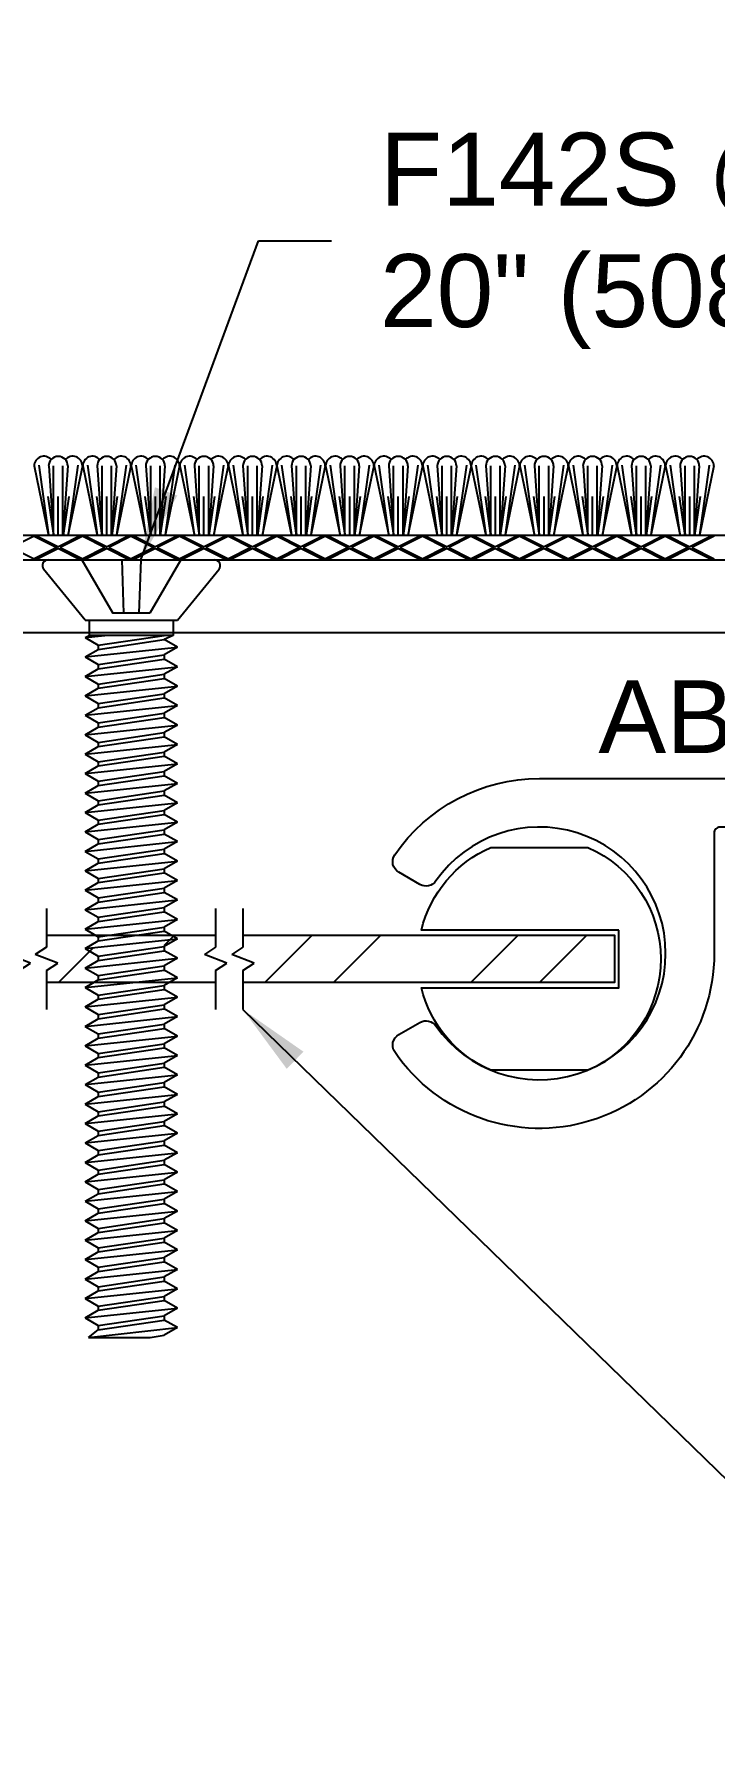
# Model space of a CAD drawing. Header units: inches. Extents: x -27.7 to 14.9, y 4.6 to 15.4.
# Drawn here: x -16.687 to -14.937, y 7.264 to 11.634 of the extents above; entities that cross this region are included whole.
import ezdxf

# ---------------------------------------------------------------- set-up
doc = ezdxf.new("R2010")
doc.units = ezdxf.units.IN
doc.header["$MEASUREMENT"] = 0
for name, color, linetype in [('Anchors', 4, 'Continuous'), ('Conditions', 1, 'Continuous'), ('Dimensions', 3, 'Continuous'), ('Metals', 7, 'Continuous'), ('TEXT', 2, 'Continuous')]:
    doc.layers.add(name, color=color, linetype=linetype)
doc.styles.add('ARIAL', font='arial.ttf')
doc.dimstyles.new('Arial', dxfattribs={"dimtxt": 0.1875, "dimasz": 0.1875, "dimexe": 0.1875, "dimexo": 0.1875, "dimgap": 0.1875, "dimtad": 0, "dimtih": 1, "dimtoh": 1, "dimdec": 4, "dimzin": 3, "dimdsep": 46, "dimlunit": 4, "dimtxsty": 'ARIAL', "dimcen": 0.1875, "dimadec": 0, "dimazin": 0, "dimtfac": 1, "dimtdec": 4, "dimtofl": 0, "dimtmove": 0, "dimatfit": 3, "dimfxl": 0, "dimfrac": 2, "dimtolj": 1, "dimtzin": 0, "dimarcsym": 0})

# ---------------------------------------------------------------- blocks, each defined once
blk = doc.blocks.new('*D18')
at = {"layer": 'Defpoints', "color": 0}
for p in [(-10.8365, 14.9268), (-22.0359, 10.4591), (-10.8365, 10.4591)]:
    blk.add_point(p, dxfattribs=at)
at = {"layer": 'Dimensions', "color": 0, "lineweight": -2}
for p, q in [((-22.0359, 10.6466), (-22.0359, 15.1143)), ((-10.8365, 10.6466), (-10.8365, 15.1143)), ((-21.8484, 14.9268), (-17.1611, 14.9268)), ((-11.024, 14.9268), (-15.7113, 14.9268))]:
    blk.add_line(p, q, dxfattribs=at)
at = {"layer": 'Dimensions', "color": 0}
for points in [[(-21.8484, 14.958), (-21.8484, 14.8955), (-22.0359, 14.9268)], [(-11.024, 14.958), (-11.024, 14.8955), (-10.8365, 14.9268)]]:
    blk.add_solid(points, dxfattribs=at)
at = {"layer": 'Dimensions', "color": 0, "insert": (-16.4362, 14.9268), "char_height": 0.1875, "attachment_point": 5, "style": 'ARIAL'}
blk.add_mtext('\\A1;11 3/16"\\P [284mm]', dxfattribs=at)
blk = doc.blocks.new('*D22')
at = {"layer": 'Defpoints', "color": 0}
for p in [(-21.29, 13.9754), (-21.29, 10.4541), (-11.5824, 10.4541)]:
    blk.add_point(p, dxfattribs=at)
at = {"layer": 'Dimensions', "color": 0, "lineweight": -2}
for p, q in [((-21.29, 10.6416), (-21.29, 14.1629)), ((-11.5824, 10.6416), (-11.5824, 14.1629)), ((-21.1025, 13.9754), (-17.1611, 13.9754)), ((-11.7699, 13.9754), (-15.7113, 13.9754))]:
    blk.add_line(p, q, dxfattribs=at)
at = {"layer": 'Dimensions', "color": 0}
for points in [[(-21.1025, 14.0067), (-21.1025, 13.9442), (-21.29, 13.9754)], [(-11.7699, 14.0067), (-11.7699, 13.9442), (-11.5824, 13.9754)]]:
    blk.add_solid(points, dxfattribs=at)
at = {"layer": 'Dimensions', "color": 0, "insert": (-16.4362, 13.9754), "char_height": 0.1875, "attachment_point": 5, "style": 'ARIAL'}
blk.add_mtext('\\A1;9 11/16"\\P [247mm]', dxfattribs=at)
blk = doc.blocks.new('SB10')
h = blk.add_hatch()
h.set_pattern_fill('ANSI32', color=256, style=0)
h.set_pattern_definition([(45, (-9.26564, 9.1271), (-0.265165, 0.265165), []), (45, (-9.08886, 9.1271), (-0.265165, 0.265165), [])])
h.paths.add_polyline_path([(-0.7882, 7.9768), (-0.7594, 7.9958), (-0.817, 8.0177), (-0.7882, 8.0367), (-0.7882, 8.0668), (-1.2875, 8.0668), (-1.2875, 7.9468), (-0.7882, 7.9468)])
h.paths.add_polyline_path([(-0.585, 8.0155), (-0.585, 8.0262), (-0.619, 8.0459), (-0.585, 8.0655), (-0.585, 8.0668), (-0.7182, 8.0668), (-0.7182, 8.0367), (-0.747, 8.0177), (-0.6894, 7.9958), (-0.7182, 7.9768), (-0.7182, 7.9468), (-0.6174, 7.9468), (-0.585, 7.9655), (-0.585, 7.9762), (-0.619, 7.9959)])
h.paths.add_polyline_path([(-0.3117, 8.0177), (-0.2829, 8.0367), (-0.2829, 8.0668), (-0.3881, 8.0668), (-0.415, 8.0512), (-0.415, 8.0405), (-0.381, 8.0209), (-0.415, 8.0012), (-0.415, 7.9905), (-0.381, 7.9709), (-0.415, 7.9512), (-0.415, 7.9468), (-0.2829, 7.9468), (-0.2829, 7.9768), (-0.2541, 7.9958)])
h.paths.add_polyline_path([(0.7441, 8.0668), (-0.2129, 8.0668), (-0.2129, 8.0367), (-0.2417, 8.0177), (-0.1841, 7.9958), (-0.2129, 7.9768), (-0.2129, 7.9468), (0.7441, 7.9468)])
for p, q in [((-0.7882, 8.1368), (-0.7882, 8.0367)), ((-0.7182, 8.1368), (-0.7182, 8.0367)), ((-0.2829, 8.1368), (-0.2829, 8.0367)), ((-0.2129, 8.1368), (-0.2129, 8.0367)), ((-0.7882, 8.0367), (-0.817, 8.0177)), ((-0.7594, 7.9958), (-0.817, 8.0177)), ((-0.7182, 8.0367), (-0.747, 8.0177)), ((-0.6894, 7.9958), (-0.747, 8.0177)), ((-0.2829, 8.0367), (-0.3117, 8.0177)), ((-0.2541, 7.9958), (-0.3117, 8.0177)), ((-0.2129, 8.0367), (-0.2417, 8.0177)), ((-0.1841, 7.9958), (-0.2417, 8.0177)), ((-0.7882, 7.9768), (-0.7594, 7.9958)), ((-0.7882, 7.9768), (-0.7882, 7.8767)), ((-0.7182, 7.9768), (-0.6894, 7.9958)), ((-0.7182, 7.9768), (-0.7182, 7.8767)), ((-0.2829, 7.9768), (-0.2541, 7.9958)), ((-0.2829, 7.9768), (-0.2829, 7.8767)), ((-0.2129, 7.9768), (-0.1841, 7.9958)), ((-0.2129, 7.9768), (-0.2129, 7.8767))]:
    blk.add_line(p, q)
for points in [[(-1.2465, 8.0811, 0.233897), (-1.425, 8.2932), (-1.675, 8.2932, 0.654654), (-1.675, 7.7203), (-1.425, 7.7203, 0.233897), (-1.2465, 7.9324), (-1.2875, 7.9468), (-1.2875, 8.0668)], [(0.7547, 8.0811), (0.2465, 8.0811, -0.233897), (0.425, 8.2932), (0.675, 8.2932, -0.654654), (0.675, 7.7203), (0.425, 7.7203, -0.233897), (0.2465, 7.9324), (0.7547, 7.9324)]]:
    blk.add_lwpolyline(points, format="xyb", close=True)
for points in [[(-0.7882, 8.0668), (-1.2875, 8.0668), (-1.2875, 7.9468), (-0.7882, 7.9468)], [(-0.2829, 8.0668), (-0.7182, 8.0668)], [(-0.2129, 7.9468), (0.7441, 7.9468), (0.7441, 8.0668), (-0.2129, 8.0668)], [(-0.7182, 7.9468), (-0.2829, 7.9468)]]:
    blk.add_lwpolyline(points)
blk = doc.blocks.new('F142S')
for p, q in [((-0.214, 0), (0.214, 0)), ((-0.1275, 0), (-0.0475, -0.1375)), ((-0.0247, 0), (-0.0198, -0.1375)), ((0.0247, 0), (0.0198, -0.1375)), ((0.1275, 0), (0.0475, -0.1375)), ((-0.119, -0.1554), (-0.2257, -0.0244)), ((0.119, -0.1554), (0.2257, -0.0244)), ((-0.119, -0.1554), (0.119, -0.1554)), ((-0.108, -0.1554), (-0.108, -0.1946)), ((0.0475, -0.1375), (-0.0475, -0.1375)), ((0.108, -0.1554), (0.108, -0.1946)), ((-0.119, -0.2), (-0.108, -0.1946)), ((-0.119, -0.2), (-0.0679, -0.1946)), ((-0.119, -0.2), (-0.085, -0.2196)), ((0.108, -0.1946), (-0.108, -0.1946)), ((-0.085, -0.2196), (0.085, -0.1946)), ((-0.085, -0.2304), (0.085, -0.2054)), ((0.108, -0.1946), (0.085, -0.2054)), ((0.119, -0.225), (0.085, -0.2054)), ((-0.119, -0.25), (0.119, -0.225)), ((-0.119, -0.25), (-0.085, -0.2304)), ((-0.119, -0.25), (-0.085, -0.2696)), ((-0.085, -0.2196), (-0.085, -0.2304)), ((-0.085, -0.2696), (0.085, -0.2446)), ((-0.085, -0.2804), (0.085, -0.2554)), ((0.119, -0.225), (0.085, -0.2446)), ((0.085, -0.2446), (0.085, -0.2554)), ((0.119, -0.275), (0.085, -0.2554)), ((-0.119, -0.3), (0.119, -0.275)), ((-0.119, -0.3), (-0.085, -0.2804)), ((-0.119, -0.3), (-0.085, -0.3196)), ((-0.085, -0.2696), (-0.085, -0.2804)), ((-0.085, -0.3196), (0.085, -0.2946)), ((-0.085, -0.3304), (0.085, -0.3054)), ((0.119, -0.275), (0.085, -0.2946)), ((0.085, -0.2946), (0.085, -0.3054)), ((0.119, -0.325), (0.085, -0.3054)), ((-0.119, -0.35), (0.119, -0.325)), ((-0.119, -0.35), (-0.085, -0.3304)), ((-0.085, -0.3196), (-0.085, -0.3304)), ((-0.085, -0.3696), (0.085, -0.3446)), ((0.119, -0.325), (0.085, -0.3446)), ((0.085, -0.3446), (0.085, -0.3554)), ((-0.119, -0.35), (-0.085, -0.3696)), ((-0.119, -0.4), (0.119, -0.375)), ((-0.119, -0.4), (-0.085, -0.3804)), ((-0.085, -0.3804), (0.085, -0.3554)), ((-0.085, -0.3696), (-0.085, -0.3804)), ((0.119, -0.375), (0.085, -0.3554)), ((0.119, -0.375), (0.085, -0.3946)), ((-0.119, -0.4), (-0.085, -0.4196)), ((-0.119, -0.45), (0.119, -0.425)), ((-0.119, -0.45), (-0.085, -0.4304)), ((-0.085, -0.4196), (0.085, -0.3946)), ((-0.085, -0.4304), (0.085, -0.4054)), ((-0.085, -0.4196), (-0.085, -0.4304)), ((0.085, -0.3946), (0.085, -0.4054)), ((0.119, -0.425), (0.085, -0.4054)), ((0.119, -0.425), (0.085, -0.4446)), ((-0.119, -0.45), (-0.085, -0.4696)), ((-0.119, -0.5), (0.119, -0.475)), ((-0.119, -0.5), (-0.085, -0.4804)), ((-0.085, -0.4696), (0.085, -0.4446)), ((-0.085, -0.4804), (0.085, -0.4554)), ((-0.085, -0.4696), (-0.085, -0.4804)), ((0.085, -0.4446), (0.085, -0.4554)), ((0.119, -0.475), (0.085, -0.4554)), ((0.119, -0.475), (0.085, -0.4946)), ((-0.119, -0.5), (-0.085, -0.5196)), ((-0.085, -0.5196), (0.085, -0.4946)), ((-0.085, -0.5304), (0.085, -0.5054)), ((-0.085, -0.5196), (-0.085, -0.5304)), ((0.085, -0.4946), (0.085, -0.5054)), ((0.119, -0.525), (0.085, -0.5054)), ((-0.119, -0.55), (0.119, -0.525)), ((-0.119, -0.55), (-0.085, -0.5304)), ((-0.119, -0.55), (-0.085, -0.5696)), ((-0.085, -0.5696), (0.085, -0.5446)), ((-0.085, -0.5804), (0.085, -0.5554)), ((0.119, -0.525), (0.085, -0.5446)), ((0.085, -0.5446), (0.085, -0.5554)), ((0.119, -0.575), (0.085, -0.5554)), ((-0.119, -0.6), (0.119, -0.575)), ((-0.119, -0.6), (-0.085, -0.5804)), ((-0.119, -0.6), (-0.085, -0.6196)), ((-0.085, -0.5696), (-0.085, -0.5804)), ((-0.085, -0.6196), (0.085, -0.5946)), ((-0.085, -0.6304), (0.085, -0.6054)), ((0.119, -0.575), (0.085, -0.5946)), ((0.085, -0.5946), (0.085, -0.6054)), ((0.119, -0.625), (0.085, -0.6054)), ((-0.119, -0.65), (0.119, -0.625)), ((-0.119, -0.65), (-0.085, -0.6304)), ((-0.119, -0.65), (-0.085, -0.6696)), ((-0.085, -0.6196), (-0.085, -0.6304)), ((-0.085, -0.6696), (0.085, -0.6446)), ((-0.085, -0.6804), (0.085, -0.6554)), ((0.119, -0.625), (0.085, -0.6446)), ((0.085, -0.6446), (0.085, -0.6554)), ((0.119, -0.675), (0.085, -0.6554)), ((-0.119, -0.7), (0.119, -0.675)), ((-0.119, -0.7), (-0.085, -0.6804)), ((-0.085, -0.6696), (-0.085, -0.6804)), ((-0.085, -0.7196), (0.085, -0.6946)), ((0.119, -0.675), (0.085, -0.6946)), ((0.085, -0.6946), (0.085, -0.7054)), ((-0.119, -0.7), (-0.085, -0.7196)), ((-0.119, -0.75), (0.119, -0.725)), ((-0.119, -0.75), (-0.085, -0.7304)), ((-0.085, -0.7304), (0.085, -0.7054)), ((-0.085, -0.7196), (-0.085, -0.7304)), ((0.119, -0.725), (0.085, -0.7054)), ((0.119, -0.725), (0.085, -0.7446)), ((-0.119, -0.75), (-0.085, -0.7696)), ((-0.119, -0.8), (0.119, -0.775)), ((-0.119, -0.8), (-0.085, -0.7804)), ((-0.085, -0.7696), (0.085, -0.7446)), ((-0.085, -0.7804), (0.085, -0.7554)), ((-0.085, -0.7696), (-0.085, -0.7804)), ((0.085, -0.7446), (0.085, -0.7554)), ((0.119, -0.775), (0.085, -0.7554)), ((0.119, -0.775), (0.085, -0.7946)), ((-0.119, -0.8), (-0.085, -0.8196)), ((-0.119, -0.85), (0.119, -0.825)), ((-0.085, -0.8196), (0.085, -0.7946)), ((-0.085, -0.8304), (0.085, -0.8054)), ((-0.085, -0.8196), (-0.085, -0.8304)), ((0.085, -0.7946), (0.085, -0.8054)), ((0.119, -0.825), (0.085, -0.8054)), ((0.119, -0.825), (0.085, -0.8446)), ((-0.119, -0.85), (-0.085, -0.8304)), ((-0.119, -0.85), (-0.085, -0.8696)), ((-0.085, -0.8696), (0.085, -0.8446)), ((-0.085, -0.8804), (0.085, -0.8554)), ((-0.085, -0.8696), (-0.085, -0.8804)), ((0.085, -0.8446), (0.085, -0.8554)), ((0.119, -0.875), (0.085, -0.8554)), ((-0.119, -0.9), (0.119, -0.875)), ((-0.119, -0.9), (-0.085, -0.8804)), ((-0.119, -0.9), (-0.085, -0.9196)), ((-0.085, -0.9196), (0.085, -0.8946)), ((-0.085, -0.9304), (0.085, -0.9054)), ((0.119, -0.875), (0.085, -0.8946)), ((0.085, -0.8946), (0.085, -0.9054)), ((0.119, -0.925), (0.085, -0.9054)), ((-0.119, -0.95), (0.119, -0.925)), ((-0.119, -0.95), (-0.085, -0.9304)), ((-0.119, -0.95), (-0.085, -0.9696)), ((-0.085, -0.9196), (-0.085, -0.9304)), ((-0.085, -0.9696), (0.085, -0.9446)), ((-0.085, -0.9804), (0.085, -0.9554)), ((0.119, -0.925), (0.085, -0.9446)), ((0.085, -0.9446), (0.085, -0.9554)), ((0.119, -0.975), (0.085, -0.9554)), ((-0.119, -1), (0.119, -0.975)), ((-0.119, -1), (-0.085, -0.9804)), ((-0.119, -1), (-0.085, -1.0196)), ((-0.085, -0.9696), (-0.085, -0.9804)), ((-0.085, -1.0196), (0.085, -0.9946)), ((0.119, -0.975), (0.085, -0.9946)), ((0.085, -0.9946), (0.085, -1.0054)), ((-0.119, -1.05), (0.119, -1.025)), ((-0.119, -1.05), (-0.085, -1.0304)), ((-0.085, -1.0304), (0.085, -1.0054)), ((-0.085, -1.0196), (-0.085, -1.0304)), ((-0.085, -1.0696), (0.085, -1.0446)), ((0.119, -1.025), (0.085, -1.0054)), ((0.119, -1.025), (0.085, -1.0446)), ((0.085, -1.0446), (0.085, -1.0554)), ((-0.119, -1.05), (-0.085, -1.0696)), ((-0.119, -1.1), (0.119, -1.075)), ((-0.119, -1.1), (-0.085, -1.0804)), ((-0.085, -1.0804), (0.085, -1.0554)), ((-0.085, -1.0696), (-0.085, -1.0804)), ((0.119, -1.075), (0.085, -1.0554)), ((0.119, -1.075), (0.085, -1.0946)), ((-0.119, -1.1), (-0.085, -1.1196)), ((-0.119, -1.15), (0.119, -1.125)), ((-0.119, -1.15), (-0.085, -1.1304)), ((-0.085, -1.1196), (0.085, -1.0946)), ((-0.085, -1.1304), (0.085, -1.1054)), ((-0.085, -1.1196), (-0.085, -1.1304)), ((0.085, -1.0946), (0.085, -1.1054)), ((0.119, -1.125), (0.085, -1.1054)), ((0.119, -1.125), (0.085, -1.1446)), ((-0.119, -1.15), (-0.085, -1.1696)), ((-0.119, -1.2), (0.119, -1.175)), ((-0.085, -1.1696), (0.085, -1.1446)), ((-0.085, -1.1804), (0.085, -1.1554)), ((-0.085, -1.1696), (-0.085, -1.1804)), ((0.085, -1.1446), (0.085, -1.1554)), ((0.119, -1.175), (0.085, -1.1554)), ((0.119, -1.175), (0.085, -1.1946)), ((-0.119, -1.2), (-0.085, -1.1804)), ((-0.119, -1.2), (-0.085, -1.2196)), ((-0.085, -1.2196), (0.085, -1.1946)), ((-0.085, -1.2304), (0.085, -1.2054)), ((-0.085, -1.2196), (-0.085, -1.2304)), ((0.085, -1.1946), (0.085, -1.2054)), ((0.119, -1.225), (0.085, -1.2054)), ((-0.119, -1.25), (0.119, -1.225)), ((-0.119, -1.25), (-0.085, -1.2304)), ((-0.119, -1.25), (-0.085, -1.2696)), ((-0.085, -1.2696), (0.085, -1.2446)), ((-0.085, -1.2804), (0.085, -1.2554)), ((0.119, -1.225), (0.085, -1.2446)), ((0.085, -1.2446), (0.085, -1.2554)), ((0.119, -1.275), (0.085, -1.2554)), ((-0.119, -1.3), (0.119, -1.275)), ((-0.119, -1.3), (-0.085, -1.2804)), ((-0.119, -1.3), (-0.085, -1.3196)), ((-0.085, -1.2696), (-0.085, -1.2804)), ((-0.085, -1.3196), (0.085, -1.2946)), ((-0.085, -1.3304), (0.085, -1.3054)), ((0.119, -1.275), (0.085, -1.2946)), ((0.085, -1.2946), (0.085, -1.3054)), ((0.119, -1.325), (0.085, -1.3054)), ((-0.119, -1.35), (0.119, -1.325)), ((-0.119, -1.35), (-0.085, -1.3304)), ((-0.119, -1.35), (-0.085, -1.3696)), ((-0.085, -1.3196), (-0.085, -1.3304)), ((-0.085, -1.3696), (0.085, -1.3446)), ((0.119, -1.325), (0.085, -1.3446)), ((0.085, -1.3446), (0.085, -1.3554)), ((-0.119, -1.4), (0.119, -1.375)), ((-0.119, -1.4), (-0.085, -1.3804)), ((-0.085, -1.3804), (0.085, -1.3554)), ((-0.085, -1.3696), (-0.085, -1.3804)), ((-0.085, -1.4196), (0.085, -1.3946)), ((0.119, -1.375), (0.085, -1.3554)), ((0.119, -1.375), (0.085, -1.3946)), ((0.085, -1.3946), (0.085, -1.4054)), ((-0.119, -1.4), (-0.085, -1.4196)), ((-0.119, -1.45), (0.119, -1.425)), ((-0.119, -1.45), (-0.085, -1.4304)), ((-0.085, -1.4304), (0.085, -1.4054)), ((-0.085, -1.4196), (-0.085, -1.4304)), ((0.119, -1.425), (0.085, -1.4054)), ((0.119, -1.425), (0.085, -1.4446)), ((-0.119, -1.45), (-0.085, -1.4696)), ((-0.119, -1.5), (0.119, -1.475)), ((-0.119, -1.5), (-0.085, -1.4804)), ((-0.085, -1.4696), (0.085, -1.4446)), ((-0.085, -1.4804), (0.085, -1.4554)), ((-0.085, -1.4696), (-0.085, -1.4804)), ((0.085, -1.4446), (0.085, -1.4554)), ((0.119, -1.475), (0.085, -1.4554)), ((0.119, -1.475), (0.085, -1.4946)), ((-0.119, -1.5), (-0.085, -1.5196)), ((-0.119, -1.55), (0.119, -1.525)), ((-0.085, -1.5196), (0.085, -1.4946)), ((-0.085, -1.5304), (0.085, -1.5054)), ((-0.085, -1.5196), (-0.085, -1.5304)), ((0.085, -1.4946), (0.085, -1.5054)), ((0.119, -1.525), (0.085, -1.5054)), ((0.119, -1.525), (0.085, -1.5446)), ((-0.119, -1.55), (-0.085, -1.5304)), ((-0.119, -1.55), (-0.085, -1.5696)), ((-0.085, -1.5696), (0.085, -1.5446)), ((-0.085, -1.5804), (0.085, -1.5554)), ((-0.085, -1.5696), (-0.085, -1.5804)), ((0.085, -1.5446), (0.085, -1.5554)), ((0.119, -1.575), (0.085, -1.5554)), ((-0.119, -1.6), (0.119, -1.575)), ((-0.119, -1.6), (-0.085, -1.5804)), ((-0.119, -1.6), (-0.085, -1.6196)), ((-0.085, -1.6196), (0.085, -1.5946)), ((-0.085, -1.6304), (0.085, -1.6054)), ((0.119, -1.575), (0.085, -1.5946)), ((0.085, -1.5946), (0.085, -1.6054)), ((0.119, -1.625), (0.085, -1.6054)), ((-0.119, -1.65), (0.119, -1.625)), ((-0.119, -1.65), (-0.085, -1.6304)), ((-0.119, -1.65), (-0.085, -1.6696)), ((-0.085, -1.6196), (-0.085, -1.6304)), ((-0.085, -1.6696), (0.085, -1.6446)), ((-0.085, -1.6804), (0.085, -1.6554)), ((0.119, -1.625), (0.085, -1.6446)), ((0.085, -1.6446), (0.085, -1.6554)), ((0.119, -1.675), (0.085, -1.6554)), ((-0.119, -1.7), (0.119, -1.675)), ((-0.119, -1.7), (-0.085, -1.6804)), ((-0.119, -1.7), (-0.085, -1.7196)), ((-0.085, -1.6696), (-0.085, -1.6804)), ((-0.085, -1.7196), (0.085, -1.6946)), ((0.119, -1.675), (0.085, -1.6946)), ((0.085, -1.6946), (0.085, -1.7054)), ((-0.119, -1.75), (0.119, -1.725)), ((-0.119, -1.75), (-0.085, -1.7304)), ((-0.085, -1.7304), (0.085, -1.7054)), ((-0.085, -1.7196), (-0.085, -1.7304)), ((-0.085, -1.7696), (0.085, -1.7446)), ((0.119, -1.725), (0.085, -1.7054)), ((0.119, -1.725), (0.085, -1.7446)), ((0.085, -1.7446), (0.085, -1.7554)), ((-0.119, -1.75), (-0.085, -1.7696)), ((-0.119, -1.8), (0.119, -1.775)), ((-0.119, -1.8), (-0.085, -1.7804)), ((-0.085, -1.7804), (0.085, -1.7554)), ((-0.085, -1.7696), (-0.085, -1.7804)), ((0.119, -1.775), (0.085, -1.7554)), ((0.119, -1.775), (0.085, -1.7946)), ((-0.119, -1.8), (-0.085, -1.8196)), ((-0.119, -1.85), (0.119, -1.825)), ((-0.119, -1.85), (-0.085, -1.8304)), ((-0.085, -1.8196), (0.085, -1.7946)), ((-0.085, -1.8304), (0.085, -1.8054)), ((-0.085, -1.8196), (-0.085, -1.8304)), ((0.085, -1.7946), (0.085, -1.8054)), ((0.119, -1.825), (0.085, -1.8054)), ((0.119, -1.825), (0.085, -1.8446)), ((-0.119, -1.85), (-0.085, -1.8696)), ((-0.119, -1.9), (0.119, -1.875)), ((-0.085, -1.8696), (0.085, -1.8446)), ((-0.085, -1.8804), (0.085, -1.8554)), ((-0.085, -1.8696), (-0.085, -1.8804)), ((0.085, -1.8446), (0.085, -1.8554)), ((0.119, -1.875), (0.085, -1.8554)), ((0.119, -1.875), (0.085, -1.8946)), ((-0.119, -1.9), (-0.085, -1.8804)), ((-0.119, -1.9), (-0.085, -1.9196)), ((-0.085, -1.9196), (0.085, -1.8946)), ((-0.085, -1.9304), (0.085, -1.9054)), ((-0.085, -1.9196), (-0.085, -1.9304)), ((0.085, -1.8946), (0.085, -1.9054)), ((0.119, -1.925), (0.085, -1.9054)), ((-0.119, -1.95), (0.119, -1.925)), ((-0.119, -1.95), (-0.085, -1.9304)), ((-0.119, -1.95), (-0.085, -1.9696)), ((-0.085, -1.9696), (0.085, -1.9446)), ((-0.085, -1.9804), (0.085, -1.9554)), ((0.119, -1.925), (0.085, -1.9446)), ((0.085, -1.9446), (0.085, -1.9554)), ((0.119, -1.975), (0.085, -1.9554)), ((-0.1099, -2), (0.119, -1.975)), ((-0.1099, -2), (-0.085, -1.9804)), ((-0.1099, -2), (0.0485, -2)), ((-0.085, -1.9696), (-0.085, -1.9804)), ((0.0485, -2), (0.085, -1.9946)), ((0.119, -1.975), (0.085, -1.9946))]:
    blk.add_line(p, q)
for centre, start, end in [((-0.214, -0.015), 90, 219.032), ((0.214, -0.015), 320.968, 90)]:
    blk.add_arc(centre, 0.015, start, end)
blk = doc.blocks.new('*D26')
at = {"layer": 'Defpoints', "color": 0}
for p in [(-12.4362, 13.1298), (-20.4362, 10.4541), (-12.4362, 10.4541)]:
    blk.add_point(p, dxfattribs=at)
at = {"layer": 'Dimensions', "color": 0, "lineweight": -2}
for p, q in [((-20.4362, 10.6416), (-20.4362, 13.3173)), ((-12.4362, 10.6416), (-12.4362, 13.3173)), ((-20.2487, 13.1298), (-17.1633, 13.1298)), ((-12.6237, 13.1298), (-15.7136, 13.1298))]:
    blk.add_line(p, q, dxfattribs=at)
at = {"layer": 'Dimensions', "color": 0}
for points in [[(-20.2487, 13.1611), (-20.2487, 13.0986), (-20.4362, 13.1298)], [(-12.6237, 13.1611), (-12.6237, 13.0986), (-12.4362, 13.1298)]]:
    blk.add_solid(points, dxfattribs=at)
at = {"layer": 'Dimensions', "color": 0, "insert": (-16.4385, 13.1298), "char_height": 0.1875, "attachment_point": 5, "style": 'ARIAL'}
blk.add_mtext('\\A1;8"\\P [203mm]', dxfattribs=at)
blk = doc.blocks.new('*U28')
for p, q in [((8, 0.0625), (0, 0.0625)), ((3.75, 0.0603), (3.692, 0.0312)), ((3.75, 0.0603), (3.808, 0.0312)), ((3.7545, 0.0625), (3.8125, 0.0335)), ((3.8705, 0.0625), (3.8125, 0.0335)), ((3.875, 0.0603), (3.817, 0.0312)), ((3.875, 0.0603), (3.933, 0.0312)), ((3.8795, 0.0625), (3.9375, 0.0335)), ((3.9955, 0.0625), (3.9375, 0.0335)), ((4, 0.0603), (3.942, 0.0312)), ((4, 0.0603), (4.058, 0.0312)), ((4.0045, 0.0625), (4.0625, 0.0335)), ((4.1205, 0.0625), (4.0625, 0.0335)), ((4.125, 0.0603), (4.067, 0.0312)), ((4.125, 0.0603), (4.183, 0.0312)), ((4.1295, 0.0625), (4.1875, 0.0335)), ((4.2455, 0.0625), (4.1875, 0.0335)), ((4.25, 0.0603), (4.192, 0.0312)), ((4.25, 0.0603), (4.308, 0.0312)), ((4.2545, 0.0625), (4.3125, 0.0335)), ((4.3705, 0.0625), (4.3125, 0.0335)), ((4.375, 0.0603), (4.317, 0.0312)), ((4.375, 0.0603), (4.433, 0.0312)), ((4.3795, 0.0625), (4.4375, 0.0335)), ((4.4955, 0.0625), (4.4375, 0.0335)), ((4.5, 0.0603), (4.442, 0.0312)), ((4.5, 0.0603), (4.558, 0.0312)), ((4.5045, 0.0625), (4.5625, 0.0335)), ((4.6205, 0.0625), (4.5625, 0.0335)), ((4.625, 0.0603), (4.567, 0.0312)), ((4.625, 0.0603), (4.683, 0.0312)), ((4.6295, 0.0625), (4.6875, 0.0335)), ((4.7455, 0.0625), (4.6875, 0.0335)), ((4.75, 0.0603), (4.692, 0.0312)), ((4.75, 0.0603), (4.808, 0.0312)), ((4.7545, 0.0625), (4.8125, 0.0335)), ((4.8705, 0.0625), (4.8125, 0.0335)), ((4.875, 0.0603), (4.817, 0.0312)), ((4.875, 0.0603), (4.933, 0.0312)), ((4.8795, 0.0625), (4.9375, 0.0335)), ((4.9955, 0.0625), (4.9375, 0.0335)), ((5, 0.0603), (4.942, 0.0312)), ((5, 0.0603), (5.058, 0.0312)), ((5.0045, 0.0625), (5.0625, 0.0335)), ((5.1205, 0.0625), (5.0625, 0.0335)), ((5.125, 0.0603), (5.067, 0.0312)), ((5.125, 0.0603), (5.183, 0.0312)), ((5.1295, 0.0625), (5.1875, 0.0335)), ((5.2455, 0.0625), (5.1875, 0.0335)), ((5.25, 0.0603), (5.192, 0.0312)), ((5.25, 0.0603), (5.308, 0.0312)), ((5.2545, 0.0625), (5.3125, 0.0335)), ((5.3705, 0.0625), (5.3125, 0.0335)), ((5.375, 0.0603), (5.317, 0.0312)), ((5.375, 0.0603), (5.433, 0.0312)), ((5.3795, 0.0625), (5.4375, 0.0335)), ((5.4955, 0.0625), (5.4375, 0.0335)), ((5.5, 0.0603), (5.442, 0.0312)), ((0, 0), (8, 0)), ((3.692, 0.0312), (3.75, 0.0022)), ((3.808, 0.0312), (3.75, 0.0022)), ((3.8125, 0.029), (3.7545, 0)), ((3.8125, 0.029), (3.8705, 0)), ((3.817, 0.0312), (3.875, 0.0022)), ((3.933, 0.0312), (3.875, 0.0022)), ((3.9375, 0.029), (3.8795, 0)), ((3.9375, 0.029), (3.9955, 0)), ((3.942, 0.0312), (4, 0.0022)), ((4.058, 0.0312), (4, 0.0022)), ((4.0625, 0.029), (4.0045, 0)), ((4.0625, 0.029), (4.1205, 0)), ((4.067, 0.0312), (4.125, 0.0022)), ((4.183, 0.0312), (4.125, 0.0022)), ((4.1875, 0.029), (4.1295, 0)), ((4.1875, 0.029), (4.2455, 0)), ((4.192, 0.0312), (4.25, 0.0022)), ((4.308, 0.0312), (4.25, 0.0022)), ((4.3125, 0.029), (4.2545, 0)), ((4.3125, 0.029), (4.3705, 0)), ((4.317, 0.0312), (4.375, 0.0022)), ((4.433, 0.0312), (4.375, 0.0022)), ((4.4375, 0.029), (4.3795, 0)), ((4.4375, 0.029), (4.4955, 0)), ((4.442, 0.0312), (4.5, 0.0022)), ((4.558, 0.0312), (4.5, 0.0022)), ((4.5625, 0.029), (4.5045, 0)), ((4.5625, 0.029), (4.6205, 0)), ((4.567, 0.0312), (4.625, 0.0022)), ((4.683, 0.0312), (4.625, 0.0022)), ((4.6875, 0.029), (4.6295, 0)), ((4.6875, 0.029), (4.7455, 0)), ((4.692, 0.0312), (4.75, 0.0022)), ((4.808, 0.0312), (4.75, 0.0022)), ((4.8125, 0.029), (4.7545, 0)), ((4.8125, 0.029), (4.8705, 0)), ((4.817, 0.0312), (4.875, 0.0022)), ((4.933, 0.0312), (4.875, 0.0022)), ((4.9375, 0.029), (4.8795, 0)), ((4.9375, 0.029), (4.9955, 0)), ((4.942, 0.0312), (5, 0.0022)), ((5.058, 0.0312), (5, 0.0022)), ((5.0625, 0.029), (5.0045, 0)), ((5.0625, 0.029), (5.1205, 0)), ((5.067, 0.0312), (5.125, 0.0022)), ((5.183, 0.0312), (5.125, 0.0022)), ((5.1875, 0.029), (5.1295, 0)), ((5.1875, 0.029), (5.2455, 0)), ((5.192, 0.0312), (5.25, 0.0022)), ((5.308, 0.0312), (5.25, 0.0022)), ((5.3125, 0.029), (5.2545, 0)), ((5.3125, 0.029), (5.3705, 0)), ((5.317, 0.0312), (5.375, 0.0022)), ((5.433, 0.0312), (5.375, 0.0022)), ((5.4375, 0.029), (5.3795, 0)), ((5.4375, 0.029), (5.4955, 0)), ((5.442, 0.0312), (5.5, 0.0022))]:
    blk.add_line(p, q)
for points in [[(3.7499, 0.2412), (3.7873, 0.0625)], [(3.7619, 0.243), (3.7869, 0.0642)], [(3.7874, 0.2412), (3.7999, 0.0625)], [(3.7999, 0.0625), (3.7999, 0.2412)], [(3.8242, 0.0625), (3.8242, 0.2412)], [(3.8367, 0.2412), (3.8242, 0.0625)], [(3.8742, 0.2412), (3.8368, 0.0625)], [(3.8622, 0.243), (3.8372, 0.0642)], [(3.8749, 0.2412), (3.9123, 0.0625)], [(3.8869, 0.243), (3.9119, 0.0642)], [(3.9124, 0.2412), (3.9249, 0.0625)], [(3.9249, 0.0625), (3.9249, 0.2412)], [(3.9492, 0.0625), (3.9492, 0.2412)], [(3.9617, 0.2412), (3.9492, 0.0625)], [(3.9992, 0.2412), (3.9618, 0.0625)], [(3.9872, 0.243), (3.9622, 0.0642)], [(3.9999, 0.2412), (4.0373, 0.0625)], [(4.0119, 0.243), (4.0369, 0.0642)], [(4.0374, 0.2412), (4.0499, 0.0625)], [(4.0499, 0.0625), (4.0499, 0.2412)], [(4.0742, 0.0625), (4.0742, 0.2412)], [(4.0867, 0.2412), (4.0742, 0.0625)], [(4.1242, 0.2412), (4.0868, 0.0625)], [(4.1122, 0.243), (4.0872, 0.0642)], [(4.1249, 0.2412), (4.1623, 0.0625)], [(4.1369, 0.243), (4.1619, 0.0642)], [(4.1624, 0.2412), (4.1749, 0.0625)], [(4.1749, 0.0625), (4.1749, 0.2412)], [(4.1992, 0.0625), (4.1992, 0.2412)], [(4.2117, 0.2412), (4.1992, 0.0625)], [(4.2492, 0.2412), (4.2118, 0.0625)], [(4.2372, 0.243), (4.2122, 0.0642)], [(4.2499, 0.2412), (4.2873, 0.0625)], [(4.2619, 0.243), (4.2869, 0.0642)], [(4.2874, 0.2412), (4.2999, 0.0625)], [(4.2999, 0.0625), (4.2999, 0.2412)], [(4.3242, 0.0625), (4.3242, 0.2412)], [(4.3367, 0.2412), (4.3242, 0.0625)], [(4.3742, 0.2412), (4.3368, 0.0625)], [(4.3622, 0.243), (4.3372, 0.0642)], [(4.3749, 0.2412), (4.4123, 0.0625)], [(4.3869, 0.243), (4.4119, 0.0642)], [(4.4124, 0.2412), (4.4249, 0.0625)], [(4.4249, 0.0625), (4.4249, 0.2412)], [(4.4492, 0.0625), (4.4492, 0.2412)], [(4.4617, 0.2412), (4.4492, 0.0625)], [(4.4992, 0.2412), (4.4618, 0.0625)], [(4.4872, 0.243), (4.4622, 0.0642)], [(4.4999, 0.2412), (4.5373, 0.0625)], [(4.5119, 0.243), (4.5369, 0.0642)], [(4.5374, 0.2412), (4.5499, 0.0625)], [(4.5499, 0.0625), (4.5499, 0.2412)], [(4.5742, 0.0625), (4.5742, 0.2412)], [(4.5867, 0.2412), (4.5742, 0.0625)], [(4.6242, 0.2412), (4.5868, 0.0625)], [(4.6122, 0.243), (4.5872, 0.0642)], [(4.6249, 0.2412), (4.6623, 0.0625)], [(4.6369, 0.243), (4.6619, 0.0642)], [(4.6624, 0.2412), (4.6749, 0.0625)], [(4.6749, 0.0625), (4.6749, 0.2412)], [(4.6992, 0.0625), (4.6992, 0.2412)], [(4.7117, 0.2412), (4.6992, 0.0625)], [(4.7492, 0.2412), (4.7118, 0.0625)], [(4.7372, 0.243), (4.7122, 0.0642)], [(4.7499, 0.2412), (4.7873, 0.0625)], [(4.7619, 0.243), (4.7869, 0.0642)], [(4.7874, 0.2412), (4.7999, 0.0625)], [(4.7999, 0.0625), (4.7999, 0.2412)], [(4.8242, 0.0625), (4.8242, 0.2412)], [(4.8367, 0.2412), (4.8242, 0.0625)], [(4.8742, 0.2412), (4.8368, 0.0625)], [(4.8622, 0.243), (4.8372, 0.0642)], [(4.8749, 0.2412), (4.9123, 0.0625)], [(4.8869, 0.243), (4.9119, 0.0642)], [(4.9124, 0.2412), (4.9249, 0.0625)], [(4.9249, 0.0625), (4.9249, 0.2412)], [(4.9492, 0.0625), (4.9492, 0.2412)], [(4.9617, 0.2412), (4.9492, 0.0625)], [(4.9992, 0.2412), (4.9618, 0.0625)], [(4.9872, 0.243), (4.9622, 0.0642)], [(4.9999, 0.2412), (5.0373, 0.0625)], [(5.0119, 0.243), (5.0369, 0.0642)], [(5.0374, 0.2412), (5.0499, 0.0625)], [(5.0499, 0.0625), (5.0499, 0.2412)], [(5.0742, 0.0625), (5.0742, 0.2412)], [(5.0867, 0.2412), (5.0742, 0.0625)], [(5.1242, 0.2412), (5.0868, 0.0625)], [(5.1122, 0.243), (5.0872, 0.0642)], [(5.1249, 0.2412), (5.1623, 0.0625)], [(5.1369, 0.243), (5.1619, 0.0642)], [(5.1624, 0.2412), (5.1749, 0.0625)], [(5.1749, 0.0625), (5.1749, 0.2412)], [(5.1992, 0.0625), (5.1992, 0.2412)], [(5.2117, 0.2412), (5.1992, 0.0625)], [(5.2492, 0.2412), (5.2118, 0.0625)], [(5.2372, 0.243), (5.2122, 0.0642)], [(5.2499, 0.2412), (5.2873, 0.0625)], [(5.2619, 0.243), (5.2869, 0.0642)], [(5.2874, 0.2412), (5.2999, 0.0625)], [(5.2999, 0.0625), (5.2999, 0.2412)], [(5.3242, 0.0625), (5.3242, 0.2412)], [(5.3367, 0.2412), (5.3242, 0.0625)], [(5.3742, 0.2412), (5.3368, 0.0625)], [(5.3622, 0.243), (5.3372, 0.0642)], [(5.3749, 0.2412), (5.4123, 0.0625)], [(5.3869, 0.243), (5.4119, 0.0642)], [(5.4124, 0.2412), (5.4249, 0.0625)], [(5.4249, 0.0625), (5.4249, 0.2412)], [(5.4492, 0.0625), (5.4492, 0.2412)], [(5.4617, 0.2412), (5.4492, 0.0625)], [(5.4992, 0.2412), (5.4618, 0.0625)], [(5.4872, 0.243), (5.4622, 0.0642)], [(3.7852, 0.1625), (3.7995, 0.0625)], [(3.812, 0.0625), (3.812, 0.1625)], [(3.8389, 0.1625), (3.8246, 0.0625)], [(3.9102, 0.1625), (3.9245, 0.0625)], [(3.937, 0.0625), (3.937, 0.1625)], [(3.9639, 0.1625), (3.9496, 0.0625)], [(4.0352, 0.1625), (4.0495, 0.0625)], [(4.062, 0.0625), (4.062, 0.1625)], [(4.0889, 0.1625), (4.0746, 0.0625)], [(4.1602, 0.1625), (4.1745, 0.0625)], [(4.187, 0.0625), (4.187, 0.1625)], [(4.2139, 0.1625), (4.1996, 0.0625)], [(4.2852, 0.1625), (4.2995, 0.0625)], [(4.312, 0.0625), (4.312, 0.1625)], [(4.3389, 0.1625), (4.3246, 0.0625)], [(4.4102, 0.1625), (4.4245, 0.0625)], [(4.437, 0.0625), (4.437, 0.1625)], [(4.4639, 0.1625), (4.4496, 0.0625)], [(4.5352, 0.1625), (4.5495, 0.0625)], [(4.562, 0.0625), (4.562, 0.1625)], [(4.5889, 0.1625), (4.5746, 0.0625)], [(4.6602, 0.1625), (4.6745, 0.0625)], [(4.687, 0.0625), (4.687, 0.1625)], [(4.7139, 0.1625), (4.6996, 0.0625)], [(4.7852, 0.1625), (4.7995, 0.0625)], [(4.812, 0.0625), (4.812, 0.1625)], [(4.8389, 0.1625), (4.8246, 0.0625)], [(4.9102, 0.1625), (4.9245, 0.0625)], [(4.937, 0.0625), (4.937, 0.1625)], [(4.9639, 0.1625), (4.9496, 0.0625)], [(5.0352, 0.1625), (5.0495, 0.0625)], [(5.062, 0.0625), (5.062, 0.1625)], [(5.0889, 0.1625), (5.0746, 0.0625)], [(5.1602, 0.1625), (5.1745, 0.0625)], [(5.187, 0.0625), (5.187, 0.1625)], [(5.2139, 0.1625), (5.1996, 0.0625)], [(5.2852, 0.1625), (5.2995, 0.0625)], [(5.312, 0.0625), (5.312, 0.1625)], [(5.3389, 0.1625), (5.3246, 0.0625)], [(5.4102, 0.1625), (5.4245, 0.0625)], [(5.437, 0.0625), (5.437, 0.1625)], [(5.4639, 0.1625), (5.4496, 0.0625)]]:
    blk.add_lwpolyline(points)
for centre, radius, start, end in [((3.7749, 0.2412), 0.025, 41.211, 180), ((3.812, 0.2412), 0.0247, 0, 180), ((3.8492, 0.2412), 0.025, 0, 138.789), ((3.8999, 0.2412), 0.025, 41.211, 180), ((3.937, 0.2412), 0.0247, 0, 180), ((3.9742, 0.2412), 0.025, 0, 138.789), ((4.0249, 0.2412), 0.025, 41.211, 180), ((4.062, 0.2412), 0.0247, 0, 180), ((4.0992, 0.2412), 0.025, 0, 138.789), ((4.1499, 0.2412), 0.025, 41.211, 180), ((4.187, 0.2412), 0.0247, 0, 180), ((4.2242, 0.2412), 0.025, 0, 138.789), ((4.2749, 0.2412), 0.025, 41.211, 180), ((4.312, 0.2412), 0.0247, 0, 180), ((4.3492, 0.2412), 0.025, 0, 138.789), ((4.3999, 0.2412), 0.025, 41.211, 180), ((4.437, 0.2412), 0.0247, 0, 180), ((4.4742, 0.2412), 0.025, 0, 138.789), ((4.5249, 0.2412), 0.025, 41.211, 180), ((4.562, 0.2412), 0.0247, 0, 180), ((4.5992, 0.2412), 0.025, 0, 138.789), ((4.6499, 0.2412), 0.025, 41.211, 180), ((4.687, 0.2412), 0.0247, 0, 180), ((4.7242, 0.2412), 0.025, 0, 138.789), ((4.7749, 0.2412), 0.025, 41.211, 180), ((4.812, 0.2412), 0.0247, 0, 180), ((4.8492, 0.2412), 0.025, 0, 138.789), ((4.8999, 0.2412), 0.025, 41.211, 180), ((4.937, 0.2412), 0.0247, 0, 180), ((4.9742, 0.2412), 0.025, 0, 138.789), ((5.0249, 0.2412), 0.025, 41.211, 180), ((5.062, 0.2412), 0.0247, 0, 180), ((5.0992, 0.2412), 0.025, 0, 138.789), ((5.1499, 0.2412), 0.025, 41.211, 180), ((5.187, 0.2412), 0.0247, 0, 180), ((5.2242, 0.2412), 0.025, 0, 138.789), ((5.2749, 0.2412), 0.025, 41.211, 180), ((5.312, 0.2412), 0.0247, 0, 180), ((5.3492, 0.2412), 0.025, 0, 138.789), ((5.3999, 0.2412), 0.025, 41.211, 180), ((5.437, 0.2412), 0.0247, 0, 180), ((5.4742, 0.2412), 0.025, 0, 138.789)]:
    blk.add_arc(centre, radius, start, end)
blk = doc.blocks.new('NBA60110')
blk.add_lwpolyline([(2.121, 0.0765), (2.1608, 0.0075, 0.267949), (2.1738, 0), (5.085, 0, -0.414214), (5.1, -0.015), (5.1, -0.325, 0.738322), (5.922, -0.5782, 0.436073), (5.9119, -0.5339), (5.8571, -0.5023, 0.388901), (5.8162, -0.5114, -3.172023), (5.8162, -0.1386, 0.388901), (5.8571, -0.1477), (5.9119, -0.1161, 0.436073), (5.922, -0.0718, 0.248202), (5.55, 0.125), (2.246, 0.125, -0.267949), (2.233, 0.1325), (2.221, 0.1533, 0.065543), (2.2186, 0.1564), (1.5044, 0.8706, 0.198912)], format="xyb")

msp = doc.modelspace()

# ---------------------------------------------------------------- linework, layer by layer
at = {"layer": 'Metals'}
msp.add_lwpolyline([(-20.43621, 10.2816), (-12.43621, 10.2816), (-12.43621, 10.0941), (-20.43621, 10.0941)], close=True, dxfattribs=at)

# ---------------------------------------------------------------- block references
at = {"xscale": -1}
msp.add_blockref('NBA60110', (-9.83621, 9.5941), dxfattribs=at)
at = {"layer": 'Anchors'}
for name, p in [('F142S', (-16.43621, 10.2816)), ('SB10', (-15.93621, 1.24824))]:
    msp.add_blockref(name, p, dxfattribs=at)
at = {"layer": 'Conditions'}
msp.add_blockref('*U28', (-20.43621, 10.2816), dxfattribs=at)

# ---------------------------------------------------------------- texts
at = {"layer": 'TEXT', "char_height": 0.1875, "style": 'ARIAL'}
for s, insert, width, attachment_point in [('F142S @\\P20" (508mm) O.C.', (-15.79611, 11.10192), 2.3408198, 4), ('AB1X14', (-14.2733, 9.878), 2.3515419, 6)]:
    msp.add_mtext(s, dxfattribs=dict(at, insert=insert, width=width, attachment_point=attachment_point))

# ---------------------------------------------------------------- dimensions: what is measured, and where the dimension line sits
at = {"layer": 'Dimensions'}
for base, p1, p2, picture, middle in [((-10.83652, 14.92676), (-22.03591, 10.4591), (-10.83652, 10.4591), '*D18', (-16.43621, 14.92676)), ((-21.29, 13.97544), (-11.58243, 10.4541), (-21.29, 10.4541), '*D22', (-16.43621, 13.97544)), ((-12.43621, 13.12981), (-20.43621, 10.4541), (-12.43621, 10.4541), '*D26', (-16.43845, 13.12981))]:
    dim = msp.add_linear_dim(base=base, p1=p1, p2=p2, dimstyle='Arial', override={"dimpost": '\\X'}, dxfattribs=at)
    dim.commit()
    dim.dimension.update_dxf_attribs({"geometry": picture, "text_midpoint": middle, "dimtype": 160})

# ---------------------------------------------------------------- leaders
at = {"layer": 'TEXT', "annotation_type": 0, "has_hookline": 1}
for points, override, hookline_direction, text_width in [([(-18.80827, 10.2816), (-17.6686, 12.07657), (-17.4811, 12.07657)], {"dimgap": 0.125, "dimtad": 0}, 0, 2.34912), ([(-16.4115, 10.2816), (-16.10861, 11.10192), (-15.92111, 11.10192)], {"dimgap": 0.125, "dimtad": 0}, 0, 2.08578), ([(-13.43621, 9.9691), (-14.0858, 9.878)], {"dimgap": 0.1875, "dimtad": 0}, 1, 0.9485), ([(-16.14913, 9.12497), (-13.8125, 6.85408), (-13.625, 6.85408)], {"dimgap": 0.1875, "dimtad": 0}, 0, 2.08578)]:
    msp.add_leader(points, dimstyle='Arial', override=override, dxfattribs=dict(at, hookline_direction=hookline_direction, text_width=text_width))

doc.saveas('drawing.dxf')
